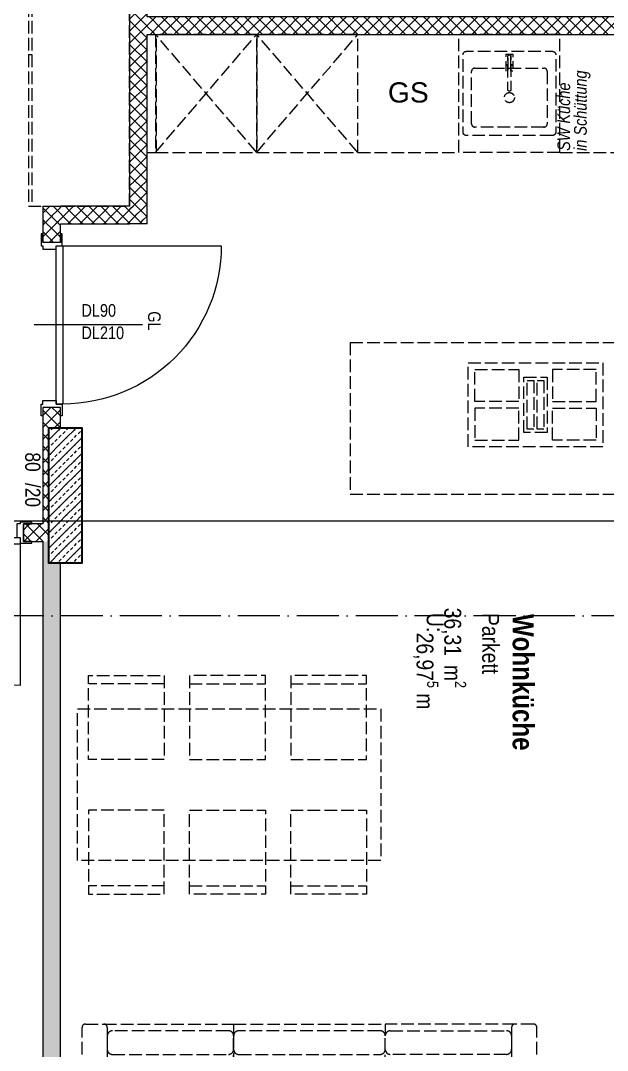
# Model space of a CAD drawing. Header units: metres. Extents: x -16782 to 57285, y -22997 to 18599.
# Drawn here: x 24707 to 28190, y -8489 to -2373 of the extents above; entities that cross this region are included whole.
import ezdxf
from ezdxf.enums import TextEntityAlignment as Align

# ---------------------------------------------------------------- set-up
doc = ezdxf.new("R2010")
doc.units = ezdxf.units.M
doc.header["$MEASUREMENT"] = 0
doc.linetypes.add('Schnittlinie', pattern=[0.35, 0.25, -0.05, 0, -0.05])
doc.linetypes.add('Strichlinie eng', pattern=[0.1, 0.075, -0.025])
for name, color, linetype in [('11__100 Achsraster', 7, 'Continuous'), ('130 Wand Innen', 7, 'Continuous'), ('150 Stuetze', 7, 'Continuous'), ('510 Moeblierung', 7, 'Continuous'), ('530 Küche', 7, 'Continuous'), ('810 Raumstempel', 7, 'Continuous'), ('851 Marker Schnitt PP', 7, 'Continuous'), ('936 Beschriftung PP', 7, 'Continuous'), ('938 Beschriftung Statik', 7, 'Continuous'), ('Neubau_130 Wand Innen', 7, 'Continuous')]:
    doc.layers.add(name, color=color, linetype=linetype)
doc.styles.add('ERSTELLTER_STIL_1', font='ARIALN.TTF')
doc.styles.add('ERSTELLTER_STIL_2', font='arial.ttf')
doc.styles.add('ERSTELLTER_STIL_3', font='ARIALNB.TTF')
doc.styles.add('ERSTELLTER_STIL_4', font='arialbd.ttf')
doc.styles.add('ERSTELLTER_STIL_6', font='ARIALNI.TTF')
doc.linetypes.add('Grenze Bezirk', pattern='A,0,[2,22HAUS116_408 STG1 _ 1.Stock_IndexB_2026-08-161.Shx,S=0.001587,R=0,X=0,Y=0],-0.25,0', length=0.25)
pattern_1 = [(45, (0, 0), (-0.03535534, 0.03535534), [0.05, 0]), (135, (0, 0), (0.03535534, 0.03535534), [0.05, 0])]
pattern_2 = [(134.99994, (0, 0), (0.03535538, 0.0353553), [0.05, 0]), (224.99994, (0, 0), (-0.0353553, 0.03535538), [0.05, 0])]
pattern_3 = [(135, (0, 0), (0.03535534, 0.03535534), [0.05, 0]), (225, (0, 0), (-0.03535534, 0.03535534), [0.05, 0])]
pattern_4 = [(315, (0, 0), (0.03535534, 0.03535534), [0.05, 0]), (45, (0, 0), (-0.03535534, 0.03535534), [0.05, 0])]

# ---------------------------------------------------------------- blocks, each defined once
blk = doc.blocks.new('Herdblock[4]_1', base_point=(22.67, 7.4883))
at = {"layer": '530 Küche', "color": 8, "linetype": 'Strichlinie eng', "lineweight": 5}
for p, q in [((22.67, 7.4883), (24.87, 7.4883)), ((22.67, 7.4883), (22.67, 6.5883)), ((24.87, 7.4883), (24.87, 6.5883)), ((23.41, 7.3283), (23.67, 7.3283)), ((23.41, 7.1383), (23.41, 7.3283)), ((23.67, 7.3283), (23.67, 7.1383)), ((23.7, 7.2833), (23.84, 7.2833)), ((23.7, 6.9533), (23.7, 7.2833)), ((23.84, 7.2833), (23.84, 6.9533)), ((24.13, 7.3283), (23.87, 7.3283)), ((23.87, 7.3283), (23.87, 7.1383)), ((24.13, 7.1383), (24.13, 7.3283)), ((23.72, 7.2633), (23.76, 7.2633)), ((23.72, 6.9733), (23.72, 7.2633)), ((23.76, 7.2633), (23.76, 6.9733)), ((23.78, 7.2633), (23.82, 7.2633)), ((23.78, 6.9733), (23.78, 7.2633)), ((23.82, 7.2633), (23.82, 6.9733)), ((23.67, 7.1383), (23.41, 7.1383)), ((23.67, 7.0983), (23.41, 7.0983)), ((23.41, 7.0983), (23.41, 6.9083)), ((23.67, 6.9083), (23.67, 7.0983)), ((23.87, 7.1383), (24.13, 7.1383)), ((23.87, 6.9083), (23.87, 7.0983)), ((23.87, 7.0983), (24.13, 7.0983)), ((24.13, 7.0983), (24.13, 6.9083)), ((23.76, 6.9733), (23.72, 6.9733)), ((23.82, 6.9733), (23.78, 6.9733)), ((23.84, 6.9533), (23.7, 6.9533)), ((23.41, 6.9083), (23.67, 6.9083)), ((24.13, 6.9083), (23.87, 6.9083)), ((22.67, 6.5883), (24.87, 6.5883))]:
    blk.add_line(p, q, dxfattribs=at)
at = {"layer": '530 Küche', "color": 8, "linetype": 'Strichlinie eng', "lineweight": 5, "flags": 128}
blk.add_lwpolyline([(23.37, 7.3683), (24.17, 7.3683), (24.17, 6.8683), (23.37, 6.8683)], close=True, dxfattribs=at)
blk = doc.blocks.new('Garderobe 01 27[26]_1', base_point=(20.76, 10.0982))
at = {"layer": '510 Moeblierung', "color": 253, "linetype": 'Strichlinie eng', "lineweight": 9, "true_color": 0x9f9f9f}
for p, q in [((20.76, 10.0982), (20.78, 10.0982)), ((20.78, 10.0982), (20.78, 8.2982)), ((20.76, 9.1982), (20.78, 9.1982))]:
    blk.add_line(p, q, dxfattribs=at)
at = {"layer": '510 Moeblierung', "color": 253, "linetype": 'Strichlinie eng', "lineweight": 9, "true_color": 0x9f9f9f, "flags": 128}
blk.add_lwpolyline([(20.76, 10.0982), (20.76, 8.2982), (21.36, 8.2982), (21.36, 10.0982)], close=True, dxfattribs=at)
blk = doc.blocks.new('Einbau Geschirrspüler 02 27[34]_1', base_point=(23.915, 8.6179))
at = {"layer": '530 Küche', "color": 8, "linetype": 'Strichlinie eng', "lineweight": 5}
for p, q in [((23.915, 9.3179), (24.815, 9.3179)), ((23.915, 8.6179), (23.915, 9.3179)), ((24.815, 8.6179), (24.815, 9.3179)), ((23.915, 8.6179), (24.815, 8.6179))]:
    blk.add_line(p, q, dxfattribs=at)
blk = doc.blocks.new('Stuhl 09 27[57]_1', base_point=(21.7168, 5.5116))
at = {"layer": '510 Moeblierung', "color": 253, "linetype": 'Strichlinie eng', "lineweight": 9, "true_color": 0x9f9f9f}
blk.add_line((21.7168, 5.4616), (22.1668, 5.4616), dxfattribs=at)
at = {"layer": '510 Moeblierung', "color": 253, "linetype": 'Strichlinie eng', "lineweight": 9, "true_color": 0x9f9f9f, "flags": 128}
blk.add_lwpolyline([(21.7168, 5.0116), (22.1668, 5.0116), (22.1668, 5.5116), (21.7168, 5.5116)], close=True, dxfattribs=at)
blk = doc.blocks.new('Stuhl 09 27[58]_1', base_point=(22.3168, 5.5116))
at = {"layer": '510 Moeblierung', "color": 253, "linetype": 'Strichlinie eng', "lineweight": 9, "true_color": 0x9f9f9f}
blk.add_line((22.3168, 5.4616), (22.7668, 5.4616), dxfattribs=at)
at = {"layer": '510 Moeblierung', "color": 253, "linetype": 'Strichlinie eng', "lineweight": 9, "true_color": 0x9f9f9f, "flags": 128}
blk.add_lwpolyline([(22.3168, 5.0116), (22.7668, 5.0116), (22.7668, 5.5116), (22.3168, 5.5116)], close=True, dxfattribs=at)
blk = doc.blocks.new('Stuhl 09 27[59]_1', base_point=(21.7168, 4.2116))
at = {"layer": '510 Moeblierung', "color": 253, "linetype": 'Strichlinie eng', "lineweight": 9, "true_color": 0x9f9f9f}
blk.add_line((21.7168, 4.2616), (22.1668, 4.2616), dxfattribs=at)
at = {"layer": '510 Moeblierung', "color": 253, "linetype": 'Strichlinie eng', "lineweight": 9, "true_color": 0x9f9f9f, "flags": 128}
blk.add_lwpolyline([(21.7168, 4.7116), (22.1668, 4.7116), (22.1668, 4.2116), (21.7168, 4.2116)], close=True, dxfattribs=at)
blk = doc.blocks.new('Stuhl 09 27[60]_1', base_point=(22.3168, 4.2116))
at = {"layer": '510 Moeblierung', "color": 253, "linetype": 'Strichlinie eng', "lineweight": 9, "true_color": 0x9f9f9f}
blk.add_line((22.3168, 4.2616), (22.7668, 4.2616), dxfattribs=at)
at = {"layer": '510 Moeblierung', "color": 253, "linetype": 'Strichlinie eng', "lineweight": 9, "true_color": 0x9f9f9f, "flags": 128}
blk.add_lwpolyline([(22.3168, 4.7116), (22.7668, 4.7116), (22.7668, 4.2116), (22.3168, 4.2116)], close=True, dxfattribs=at)
blk = doc.blocks.new('Stuhl 09 27[61]_1', base_point=(21.5668, 5.5116))
at = {"layer": '510 Moeblierung', "color": 253, "linetype": 'Strichlinie eng', "lineweight": 9, "true_color": 0x9f9f9f}
blk.add_line((21.5668, 5.4616), (21.1168, 5.4616), dxfattribs=at)
at = {"layer": '510 Moeblierung', "color": 253, "linetype": 'Strichlinie eng', "lineweight": 9, "true_color": 0x9f9f9f, "flags": 128}
blk.add_lwpolyline([(21.5668, 5.0116), (21.1168, 5.0116), (21.1168, 5.5116), (21.5668, 5.5116)], close=True, dxfattribs=at)
blk = doc.blocks.new('Stuhl 09 27[62]_1', base_point=(21.5668, 4.2116))
at = {"layer": '510 Moeblierung', "color": 253, "linetype": 'Strichlinie eng', "lineweight": 9, "true_color": 0x9f9f9f}
blk.add_line((21.5668, 4.2616), (21.1168, 4.2616), dxfattribs=at)
at = {"layer": '510 Moeblierung', "color": 253, "linetype": 'Strichlinie eng', "lineweight": 9, "true_color": 0x9f9f9f, "flags": 128}
blk.add_lwpolyline([(21.5668, 4.7116), (21.1168, 4.7116), (21.1168, 4.2116), (21.5668, 4.2116)], close=True, dxfattribs=at)
blk = doc.blocks.new('Küche-Hochschrank[113]_1', base_point=(21.515, 8.6179))
at = {"layer": '530 Küche', "color": 8, "linetype": 'Strichlinie eng', "lineweight": 5}
for p, q in [((21.515, 8.6179), (22.115, 9.3179)), ((22.115, 8.6179), (21.515, 9.3179))]:
    blk.add_line(p, q, dxfattribs=at)
at = {"layer": '530 Küche', "color": 8, "linetype": 'Strichlinie eng', "lineweight": 5, "flags": 128}
blk.add_lwpolyline([(21.515, 8.6179), (22.115, 8.6179), (22.115, 9.3179), (21.515, 9.3179)], close=True, dxfattribs=at)
blk = doc.blocks.new('Einbau Geschirrspüler 02 27[142]_1', base_point=(22.715, 8.6179))
at = {"layer": '530 Küche', "color": 8, "linetype": 'Strichlinie eng', "lineweight": 5}
for p, q in [((22.715, 9.3179), (23.315, 9.3179)), ((22.715, 8.6179), (22.715, 9.3179)), ((23.315, 8.6179), (23.315, 9.3179)), ((22.715, 8.6179), (23.315, 8.6179))]:
    blk.add_line(p, q, dxfattribs=at)
at = {"layer": '530 Küche', "color": 7, "lineweight": 13, "style": 'ERSTELLTER_STIL_2'}
blk.add_attdef('txt', text='', height=0.12, dxfattribs=at).set_placement((23.015, 8.9738), align=Align.MIDDLE_CENTER)
blk = doc.blocks.new('Wohnlandschaft 01 27[152]_1', base_point=(21.0782, 2.5407))
at = {"layer": '510 Moeblierung', "color": 253, "linetype": 'Strichlinie eng', "lineweight": 9, "true_color": 0x9f9f9f}
for p, q in [((21.0982, 3.4407), (21.2082, 3.4407)), ((21.2082, 3.4407), (21.9782, 3.4408)), ((21.9782, 3.4408), (21.9782, 3.3708)), ((21.0782, 2.5607), (21.0782, 3.4207)), ((21.2282, 3.4207), (21.2282, 2.5607)), ((21.2282, 3.3707), (21.2282, 3.1821)), ((21.9482, 3.4008), (21.2582, 3.4007)), ((21.9782, 3.1821), (21.9782, 3.3708)), ((21.2582, 3.2607), (21.9482, 3.2608)), ((21.9782, 3.1821), (21.9782, 3.1221)), ((21.2282, 2.5707), (21.2282, 3.1221)), ((21.2582, 3.1521), (21.9482, 3.1521)), ((21.2582, 3.1521), (21.9482, 3.1521)), ((21.9782, 3.1221), (21.9782, 2.5708)), ((21.2082, 2.5407), (21.0982, 2.5407)), ((21.9482, 2.5408), (21.2582, 2.5407))]:
    blk.add_line(p, q, dxfattribs=at)
for centre, radius, start, end in [((21.0982, 3.4207), 0.02, 90.0036, 180.0036), ((21.2082, 3.4207), 0.02, 0.0036, 90.0036), ((21.2582, 3.3707), 0.03, 90.0036, 180.0036), ((21.9482, 3.3708), 0.03, 0.0036, 90.0036), ((21.2582, 3.2907), 0.03, 180.0036, 270.0036), ((21.9482, 3.2908), 0.03, 270.0036, 0.0036), ((21.2582, 3.1821), 0.03, 180.0036, 270.0036), ((21.9482, 3.1821), 0.03, 270.0036, 0.0036), ((21.2582, 3.1221), 0.03, 90.0036, 180.0036), ((21.9482, 3.1221), 0.03, 0.0036, 90.0036), ((21.2582, 2.5707), 0.03, 180.0036, 270.0036), ((21.9482, 2.5708), 0.03, 270.0036, 0.0036), ((21.0982, 2.5607), 0.02, 180.0036, 270.0036), ((21.2082, 2.5607), 0.02, 270.0036, 0.0036)]:
    blk.add_arc(centre, radius, start, end, dxfattribs=at)
blk = doc.blocks.new('Wohnlandschaft 01 27[153]_1', base_point=(21.9782, 2.5408))
at = {"layer": '510 Moeblierung', "color": 253, "linetype": 'Strichlinie eng', "lineweight": 9, "true_color": 0x9f9f9f}
for p, q in [((21.9782, 3.4408), (22.8782, 3.4408)), ((21.9782, 3.4408), (21.9782, 3.3708)), ((22.8782, 3.4408), (22.8782, 3.3708)), ((21.9782, 3.3708), (21.9782, 3.1821)), ((22.8482, 3.4008), (22.0082, 3.4008)), ((22.8782, 3.1822), (22.8782, 3.3708)), ((22.0082, 3.2608), (22.8482, 3.2608)), ((21.9782, 3.1821), (21.9782, 3.1221)), ((22.8782, 3.1822), (22.8782, 3.1222)), ((21.9782, 2.5708), (21.9782, 3.1221)), ((22.0082, 3.1521), (22.8482, 3.1522)), ((22.0082, 3.1521), (22.8482, 3.1522)), ((22.8782, 3.1222), (22.8782, 2.5708)), ((22.8482, 2.5408), (22.0082, 2.5408))]:
    blk.add_line(p, q, dxfattribs=at)
for centre, start, end in [((22.0082, 3.3708), 90.0036, 180.0036), ((22.8482, 3.3708), 0.0036, 90.0036), ((22.0082, 3.2908), 180.0036, 270.0036), ((22.8482, 3.2908), 270.0036, 0.0036), ((22.0082, 3.1821), 180.0036, 270.0036), ((22.8482, 3.1822), 270.0036, 0.0036), ((22.0082, 3.1221), 90.0036, 180.0036), ((22.8482, 3.1222), 0.0036, 90.0036), ((22.0082, 2.5708), 180.0036, 270.0036), ((22.8482, 2.5708), 270.0036, 0.0036)]:
    blk.add_arc(centre, 0.03, start, end, dxfattribs=at)
blk = doc.blocks.new('Wohnlandschaft 01 27[154]_1', base_point=(23.7783, 2.5409))
at = {"layer": '510 Moeblierung', "color": 253, "linetype": 'Strichlinie eng', "lineweight": 9, "true_color": 0x9f9f9f}
for p, q in [((23.6482, 3.4409), (22.8782, 3.4408)), ((22.8782, 3.4408), (22.8782, 3.3708)), ((23.7582, 3.4409), (23.6482, 3.4409)), ((22.8782, 3.1822), (22.8782, 3.3708)), ((22.9082, 3.4008), (23.5982, 3.4009)), ((23.6282, 3.4209), (23.6283, 2.5609)), ((23.6282, 3.3709), (23.6282, 3.1822)), ((23.7783, 2.5609), (23.7782, 3.4209)), ((23.5982, 3.2609), (22.9082, 3.2608)), ((22.8782, 3.1822), (22.8782, 3.1222)), ((22.8782, 3.1222), (22.8783, 2.5708)), ((23.5982, 3.1522), (22.9082, 3.1522)), ((23.5982, 3.1522), (22.9082, 3.1522)), ((23.6283, 2.5709), (23.6282, 3.1222)), ((22.9083, 2.5408), (23.5983, 2.5409)), ((23.6483, 2.5409), (23.7583, 2.5409))]:
    blk.add_line(p, q, dxfattribs=at)
for centre, radius, start, end in [((23.6482, 3.4209), 0.02, 90.00514, 180.00514), ((23.7582, 3.4209), 0.02, 0.00514, 90.00514), ((22.9082, 3.3708), 0.03, 90.00514, 180.00514), ((23.5982, 3.3709), 0.03, 0.00514, 90.00514), ((22.9082, 3.2908), 0.03, 180.00514, 270.00514), ((23.5982, 3.2909), 0.03, 270.00514, 0.00514), ((22.9082, 3.1822), 0.03, 180.00514, 270.00514), ((23.5982, 3.1822), 0.03, 270.00514, 0.00514), ((22.9082, 3.1222), 0.03, 90.00514, 180.00514), ((23.5982, 3.1222), 0.03, 0.00514, 90.00514), ((22.9083, 2.5708), 0.03, 180.00514, 270.00514), ((23.5983, 2.5709), 0.03, 270.00514, 0.00514), ((23.6483, 2.5609), 0.02, 180.00514, 270.00514), ((23.7583, 2.5609), 0.02, 270.00514, 0.00514)]:
    blk.add_arc(centre, radius, start, end, dxfattribs=at)
blk = doc.blocks.new('Einbau Geschirrspüler 02 27[186]_1', base_point=(21.465, 8.6179))
at = {"layer": '530 Küche', "color": 8, "linetype": 'Strichlinie eng', "lineweight": 5}
for p, q in [((21.465, 9.3179), (21.52, 9.3179)), ((21.465, 8.6179), (21.465, 9.3179)), ((21.52, 8.6179), (21.52, 9.3179)), ((21.465, 8.6179), (21.52, 8.6179))]:
    blk.add_line(p, q, dxfattribs=at)
blk = doc.blocks.new('Küche-Hochschrank[208]_1', base_point=(22.115, 8.6179))
at = {"layer": '530 Küche', "color": 8, "linetype": 'Strichlinie eng', "lineweight": 5}
for p, q in [((22.115, 8.6179), (22.715, 9.3179)), ((22.715, 8.6179), (22.115, 9.3179))]:
    blk.add_line(p, q, dxfattribs=at)
at = {"layer": '530 Küche', "color": 8, "linetype": 'Strichlinie eng', "lineweight": 5, "flags": 128}
blk.add_lwpolyline([(22.115, 8.6179), (22.715, 8.6179), (22.715, 9.3179), (22.115, 9.3179)], close=True, dxfattribs=at)
blk = doc.blocks.new('Etikett_3_1', base_point=(20.7105, 6.6909))
at = {"layer": '938 Beschriftung Statik', "color": 7, "lineweight": 13, "insert": (20.831, 6.8358), "char_height": 0.09, "attachment_point": 1, "rotation": 270, "style": 'ERSTELLTER_STIL_1'}
blk.add_mtext('\\A1;{\\pql;\\pt0,1;\\fArial Narrow|b0|i0|c0|p0;\\W1.000000;80\\fArial Narrow|b0|i0|c0|p0;\\W1.000000;\\A1{\\H.66x;\\S^  ;}\\fArial Narrow|b0|i0|c0|p0;\\W1.000000;\\fArial Narrow|b0|i0|c0|p0;\\W1.000000;\\A1{\\H.66x;\\S^  ;}\\fArial Narrow|b0|i0|c0|p0;\\W1.000000; /\\fArial Narrow|b0|i0|c0|p0;\\W1.000000;\\fArial Narrow|b0|i0|c0|p0;\\W1.000000;\\fArial Narrow|b0|i0|c0|p0;\\W1.000000;\\fArial Narrow|b0|i0|c0|p0;\\W1.000000;\\fArial Narrow|b0|i0|c0|p0;\\W1.000000;20\\fArial Narrow|b0|i0|c0|p0;\\W1.000000;\\A1{\\H.66x;\\S^  ;}\\fArial Narrow|b0|i0|c0|p0;\\W1.000000;\\fArial Narrow|b0|i0|c0|p0;\\W1.000000;\\A1{\\H.66x;\\S^  ;}\\fArial Narrow|b0|i0|c0|p0;\\W1.000000;\\fArial Narrow|b0|i0|c0|p0;\\W1.000000;\\fArial Narrow|b0|i0|c0|p0;\\W1.000000;\\fArial Narrow|b0|i0|c0|p0;\\W1.000000;\\fArial Narrow|b0|i0|c0|p0;\\W1.000000;\\fArial Narrow|b0|i0|c0|p0;\\W1.000000;\\fArial Narrow|b0|i0|c0|p0;\\W1.000000;\\A1{\\H.66x;\\S^  ;}\\fArial Narrow|b0|i0|c0|p0;\\W1.000000;\\fArial Narrow|b0|i0|c0|p0;\\W1.000000;\\A1{\\H.66x;\\S^  ;}\\fArial Narrow|b0|i0|c0|p0;\\W1.000000;\\fArial Narrow|b0|i0|c0|p0;\\W1.000000;\\fArial Narrow|b0|i0|c0|p0;\\W1.000000;\\fArial Narrow|b0|i0|c0|p0;\\W1.000000;\\fArial Narrow|b0|i0|c0|p0;\\W1.000000;\\fArial Narrow|b0|i0|c0|p0;\\W1.000000;\\fArial Narrow|b0|i0|c0|p0;\\W1.000000;\\A1{\\H.66x;\\S^  ;}\\fArial Narrow|b0|i0|c0|p0;\\W1.000000;\\fArial Narrow|b0|i0|c0|p0;\\W1.000000;\\A1{\\H.66x;\\S^  ;}\\fArial Narrow|b0|i0|c0|p0;\\W1.000000;\\fArial Narrow|b0|i0|c0|p0;\\W1.000000;\\fArial Narrow|b0|i0|c0|p0;\\W1.000000;\\fArial Narrow|b0|i0|c0|p0;\\W1.000000;\\fArial Narrow|b0|i0|c0|p0;\\W1.000000;\\fArial Narrow|b0|i0|c0|p0;\\W1.000000;\\fArial Narrow|b0|i0|c0|p0;\\W1.000000;\\A1{\\H.66x;\\S^  ;}\\fArial Narrow|b0|i0|c0|p0;\\W1.000000;\\fArial Narrow|b0|i0|c0|p0;\\W1.000000;\\A1{\\H.66x;\\S^  ;}\\fArial Narrow|b0|i0|c0|p0;\\W1.000000;\\fArial Narrow|b0|i0|c0|p0;\\W1.000000;\\fArial Narrow|b0|i0|c0|p0;\\W1.000000;\\fArial Narrow|b0|i0|c0|p0;\\W1.000000;\\fArial Narrow|b0|i0|c0|p0;\\W1.000000;\\fArial Narrow|b0|i0|c0|p0;\\W1.000000;\\fArial Narrow|b0|i0|c0|p0;\\W1.000000;\\A1{\\H.66x;\\S^  ;}\\fArial Narrow|b0|i0|c0|p0;\\W1.000000;}', dxfattribs=at)
at = {"layer": '938 Beschriftung Statik', "color": 7, "lineweight": 13, "style": 'ERSTELLTER_STIL_1'}
blk.add_attdef('DUMMY_124', text='', height=0.09, rotation=270, dxfattribs=at).set_placement((20.8588, 6.8358), align=Align.TOP_LEFT)
blk = doc.blocks.new('Wohnküche_021_59_1', base_point=(23.9201, 4.8009))
at = {"layer": '810 Raumstempel', "color": 7, "lineweight": 13, "char_height": 0.1, "attachment_point": 1, "rotation": 270, "style": 'ERSTELLTER_STIL_1'}
for s, insert in [('\\A1;{\\pql;\\pt0,0.05;\\fArial Narrow|b0|i0|c0|p0;\\W1.000000;36,31\\fArial Narrow|b0|i0|c0|p0;\\W1.000000;\\A1{\\H.66x;\\S^  ;}\\fArial Narrow|b0|i0|c0|p0;\\W1.000000; m\\fArial Narrow|b0|i0|c0|p0;\\W1.000000;\\A1{\\H.66x;\\S2^  ;}}', (23.3579, 5.9135)), ('\\A1;{\\pql;\\pt0,0.05;\\fArial Narrow|b0|i0|c0|p0;\\W1.000000;26,97\\fArial Narrow|b0|i0|c0|p0;\\W1.000000;\\A1{\\H.66x;\\S5^  ;}\\fArial Narrow|b0|i0|c0|p0;\\W1.000000; m\\fArial Narrow|b0|i0|c0|p0;\\W1.000000;\\A1{\\H.66x;\\S^  ;}}', (23.1931, 5.7655))]:
    blk.add_mtext(s, dxfattribs=dict(at, insert=insert))
at = {"layer": '810 Raumstempel', "color": 7, "lineweight": 13}
for tag, height, style, p in [('perimeterCode', 0.1, 'ERSTELLTER_STIL_1', (23.224, 5.8822)), ('DUMMY_892', 0.1, 'ERSTELLTER_STIL_1', (23.3887, 5.9135)), ('stFloorCovering', 0.1, 'ERSTELLTER_STIL_1', (23.5534, 5.8822)), ('DUMMY_891', 0.1, 'ERSTELLTER_STIL_1', (23.5534, 5.9135)), ('ROOM_NAME', 0.125, 'ERSTELLTER_STIL_3', (23.7593, 5.8765)), ('DUMMY_890', 0.125, 'ERSTELLTER_STIL_3', (23.7593, 5.0934))]:
    blk.add_attdef(tag, text='', height=height, rotation=270, dxfattribs=dict(at, style=style)).set_placement(p, align=Align.TOP_LEFT)
blk = doc.blocks.new('Zargentür 1-Fl 27_34')
at = {"layer": 'Neubau_130 Wand Innen', "color": 7, "linetype": 'Continuous', "lineweight": 13}
for p, q in [((0.42, 0.015), (0.42, 0.855)), ((-0.42, 0.01), (-0.49, 0.01)), ((-0.49, 0.01), (-0.49, 0)), ((-0.49, 0), (-0.44, 0)), ((-0.44, 0), (-0.44, -0.105)), ((-0.44, -0.105), (-0.44, 0)), ((-0.44, -0.105), (-0.44, 0)), ((-0.42, 0.015), (-0.42, -0.025)), ((0.42, 0.015), (-0.42, 0.015)), ((-0.42, -0.025), (-0.42, 0.01)), ((0.42, -0.025), (0.42, 0.015)), ((0.42, -0.025), (0.42, 0.01)), ((0.42, 0.01), (0.49, 0.01)), ((0.49, 0), (0.44, 0)), ((0.44, 0), (0.44, -0.105)), ((0.44, -0.105), (0.44, 0)), ((0.44, -0.105), (0.44, 0)), ((0.49, 0.01), (0.49, 0)), ((-0.4, -0.025), (-0.42, -0.025)), ((-0.42, -0.025), (0.42, -0.025)), ((-0.4, -0.105), (-0.4, -0.025)), ((0.4, -0.105), (0.4, -0.025)), ((0.4, -0.025), (0.42, -0.025)), ((-0.44, -0.105), (-0.49, -0.105)), ((-0.49, -0.105), (-0.49, -0.115)), ((-0.49, -0.115), (-0.42, -0.115)), ((-0.42, -0.115), (-0.42, -0.105)), ((-0.42, -0.105), (-0.4, -0.105)), ((0.42, -0.105), (0.4, -0.105)), ((0.42, -0.115), (0.42, -0.105)), ((0.49, -0.115), (0.42, -0.115)), ((0.44, -0.105), (0.49, -0.105)), ((0.49, -0.105), (0.49, -0.115))]:
    blk.add_line(p, q, dxfattribs=at)
blk.add_arc((0.42, 0.015), 0.84, 90, 180, dxfattribs=at)
blk = doc.blocks.new('T Marker 21_38')
at = {"layer": 'Neubau_130 Wand Innen', "color": 7, "linetype": 'Continuous', "lineweight": 13}
blk.add_line((0, -0.455), (0, 0.15), dxfattribs=at)
at = {"layer": 'Neubau_130 Wand Innen', "color": 7, "lineweight": 13, "style": 'ERSTELLTER_STIL_1'}
for tag, p in [('gs_width_select_pref_50_1', (-0.13, -0.082)), ('gs_width_select_pref_50_0', (0.0029, -0.082))]:
    blk.add_attdef(tag, text='', height=0.075, rotation=270, dxfattribs=at).set_placement(p, align=Align.BOTTOM_LEFT)
blk = doc.blocks.new('Wand_210_1', base_point=(17.64, 6.3066))
at = {"layer": 'Neubau_130 Wand Innen', "linetype": 'Continuous', "lineweight": 13, "true_color": 0xa7a7a7}
h = blk.add_hatch(dxfattribs=at)
h.set_pattern_fill('GIPSKARTONWAND_0001', color=253, style=0, pattern_type=2)
h.set_pattern_definition(pattern_1)
h.paths.add_polyline_path([(19.565, 6.4116), (17.745, 6.4116), (17.705, 6.3716), (17.705, 6.3066), (19.565, 6.3066)])
h = blk.add_hatch(dxfattribs=at)
h.set_pattern_fill('GIPSKARTONWAND_0001', color=253, style=0, pattern_type=2)
h.set_pattern_definition(pattern_1)
h.paths.add_polyline_path([(19.695, 6.4116), (19.695, 6.3066), (19.8511, 6.3066), (19.8511, 6.4116)])
h = blk.add_hatch(dxfattribs=at)
h.set_pattern_fill('GIPSKARTONWAND_0001', color=253, style=0, pattern_type=2)
h.set_pattern_definition(pattern_1)
h.paths.add_polyline_path([(20.845, 6.4116), (20.7311, 6.4116), (20.7311, 6.3066), (20.845, 6.3066)])
at = {"layer": 'Neubau_130 Wand Innen', "color": 7, "linetype": 'Continuous', "lineweight": 13}
for p, q in [((19.8511, 6.4116), (19.8511, 6.3066)), ((20.7311, 6.4116), (20.7311, 6.3066))]:
    blk.add_line(p, q, dxfattribs=at)
at = {"layer": 'Neubau_130 Wand Innen', "color": 7, "linetype": 'Continuous', "lineweight": 13, "flags": 128}
for points in [[(19.565, 6.4116), (17.745, 6.4116)], [(19.8511, 6.4116), (19.695, 6.4116)], [(20.845, 6.4116), (20.7311, 6.4116)], [(17.745, 6.3066), (19.8511, 6.3066)], [(20.7311, 6.3066), (20.845, 6.3066)]]:
    blk.add_lwpolyline(points, dxfattribs=at)
at = {"layer": 'Neubau_130 Wand Innen', "color": 7, "lineweight": 13}
ref = blk.add_blockref('T Marker 21_38', (20.2911, 6.4116), dxfattribs=at)
ref.add_attrib('gs_width_select_pref_50', 'DL80', dxfattribs={"color": 7, "lineweight": 13, "height": 0.075, "rotation": 270, "style": 'ERSTELLTER_STIL_1'}).set_placement((20.294, 6.3295), align=Align.BOTTOM_LEFT)
ref.add_attrib('gs_width_select_pref_50_1', 'DL210', dxfattribs={"color": 7, "lineweight": 13, "height": 0.075, "rotation": 270, "style": 'ERSTELLTER_STIL_1'}).set_placement((20.1611, 6.3295), align=Align.BOTTOM_LEFT)
at = {"layer": 'Neubau_130 Wand Innen', "color": 7, "linetype": 'Continuous', "lineweight": 13, "xscale": -1, "rotation": 180}
blk.add_blockref('Zargentür 1-Fl 27_34', (20.2911, 6.3066), dxfattribs=at)
blk = doc.blocks.new('Wand_211_1', base_point=(21.36, 9.3179))
at = {"layer": '130 Wand Innen', "linetype": 'Continuous', "lineweight": 13, "true_color": 0xa7a7a7}
h = blk.add_hatch(dxfattribs=at)
h.set_pattern_fill('GIPSKARTONWAND_0001', color=253, style=0, pattern_type=2)
h.set_pattern_definition(pattern_1)
h.paths.add_polyline_path([(21.465, 9.3179), (24.87, 9.3179), (24.87, 9.4229), (21.465, 9.4229)])
at = {"layer": '130 Wand Innen', "color": 7, "linetype": 'Continuous', "lineweight": 13, "flags": 128}
for points in [[(24.87, 9.4229), (21.465, 9.4229)], [(24.87, 9.3179), (24.87, 9.4229)], [(21.465, 9.3179), (24.87, 9.3179)]]:
    blk.add_lwpolyline(points, dxfattribs=at)
blk = doc.blocks.new('Zargentür 1-Fl 27_35')
at = {"layer": 'Neubau_130 Wand Innen', "color": 7, "linetype": 'Continuous', "lineweight": 13}
for p, q in [((0.47, 0.015), (0.47, 0.955)), ((-0.47, 0.01), (-0.54, 0.01)), ((-0.54, 0.01), (-0.54, 0)), ((-0.54, 0), (-0.49, 0)), ((-0.49, 0), (-0.49, -0.105)), ((-0.49, 0), (-0.49, -0.105)), ((-0.49, 0), (-0.49, -0.105)), ((-0.47, 0.015), (-0.47, -0.025)), ((0.47, 0.015), (-0.47, 0.015)), ((-0.47, -0.025), (-0.47, 0.01)), ((0.47, -0.025), (0.47, 0.015)), ((0.47, -0.025), (0.47, 0.01)), ((0.47, 0.01), (0.54, 0.01)), ((0.54, 0), (0.49, 0)), ((0.49, 0), (0.49, -0.105)), ((0.49, 0), (0.49, -0.105)), ((0.49, 0), (0.49, -0.105)), ((0.54, 0.01), (0.54, 0)), ((-0.45, -0.025), (-0.47, -0.025)), ((-0.47, -0.025), (0.47, -0.025)), ((-0.45, -0.105), (-0.45, -0.025)), ((0.45, -0.105), (0.45, -0.025)), ((0.45, -0.025), (0.47, -0.025)), ((-0.49, -0.105), (-0.54, -0.105)), ((-0.54, -0.105), (-0.54, -0.115)), ((-0.54, -0.115), (-0.47, -0.115)), ((-0.47, -0.115), (-0.47, -0.105)), ((-0.47, -0.105), (-0.45, -0.105)), ((0.47, -0.105), (0.45, -0.105)), ((0.47, -0.115), (0.47, -0.105)), ((0.54, -0.115), (0.47, -0.115)), ((0.49, -0.105), (0.54, -0.105)), ((0.54, -0.105), (0.54, -0.115))]:
    blk.add_line(p, q, dxfattribs=at)
blk.add_arc((0.47, 0.015), 0.94, 90, 180, dxfattribs=at)
blk = doc.blocks.new('T Marker AUT 27_15')
at = {"layer": 'Neubau_130 Wand Innen', "color": 7, "linetype": 'Continuous', "lineweight": 13}
blk.add_line((0, 0.4882), (0, -0.155), dxfattribs=at)
at = {"layer": 'Neubau_130 Wand Innen', "color": 7, "lineweight": 13, "style": 'ERSTELLTER_STIL_1'}
for tag, height, rotation, p in [('widthPrefix1st20_0', 0.075, 90, (-0.0029, 0.148)), ('widthPrefix1st20_1', 0.075, 90, (0.13, 0.148)), ('DUMMY_268', 0.05, 90, (-0.0529, 0.3325)), ('DUMMY_269', 0.05, 90, (0.08, 0.3808)), ('AC_WIDO_ID', 0.075, 0.00006, (-0.0579, 0.5205))]:
    blk.add_attdef(tag, text='', height=height, rotation=rotation, dxfattribs=at).set_placement(p, align=Align.BOTTOM_LEFT)
blk = doc.blocks.new('Wand_213_1', base_point=(20.845, 8.1932))
at = {"layer": 'Neubau_130 Wand Innen', "linetype": 'Continuous', "lineweight": 13, "true_color": 0xa7a7a7}
h = blk.add_hatch(dxfattribs=at)
h.set_pattern_fill('GIPSKARTONWAND_0001', color=253, style=0, pattern_type=2)
h.set_pattern_definition(pattern_2)
h.paths.add_polyline_path([(20.845, 8.2982), (20.95, 8.1932), (20.95, 8.2982)])
h = blk.add_hatch(dxfattribs=at)
h.set_pattern_fill('GIPSKARTONWAND_0001', color=253, style=0, pattern_type=2)
h.set_pattern_definition(pattern_2)
h.paths.add_polyline_path([(20.845, 8.1932), (20.95, 8.1932), (20.845, 8.2982)])
h = blk.add_hatch(dxfattribs=at)
h.set_pattern_fill('GIPSKARTONWAND_0001', color=253, style=0, pattern_type=2)
h.set_pattern_definition(pattern_2)
h.paths.add_polyline_path([(20.845, 8.1932), (20.845, 8.0832), (20.95, 8.0832), (20.95, 8.1932)])
h = blk.add_hatch(dxfattribs=at)
h.set_pattern_fill('GIPSKARTONWAND_0001', color=253, style=0, pattern_type=2)
h.set_pattern_definition(pattern_2)
h.paths.add_polyline_path([(20.845, 7.1032), (20.845, 6.4116), (20.88, 6.4116), (20.88, 6.9799), (20.95, 6.9799), (20.95, 7.1032)])
at = {"layer": 'Neubau_130 Wand Innen', "color": 7, "linetype": 'Continuous', "lineweight": 13}
for p, q in [((20.95, 8.0832), (20.845, 8.0832)), ((20.95, 7.1032), (20.845, 7.1032))]:
    blk.add_line(p, q, dxfattribs=at)
at = {"layer": 'Neubau_130 Wand Innen', "color": 7, "linetype": 'Continuous', "lineweight": 13, "flags": 128}
for points in [[(20.845, 8.2982), (20.95, 8.2982)], [(20.845, 8.2982), (20.845, 8.0832)], [(20.95, 8.0832), (20.95, 8.1932)], [(20.845, 7.1032), (20.845, 6.4116)], [(20.95, 6.9799), (20.95, 7.1032)]]:
    blk.add_lwpolyline(points, dxfattribs=at)
at = {"layer": 'Neubau_130 Wand Innen', "color": 7, "linetype": 'Continuous', "lineweight": 13, "xscale": -1, "rotation": 269.9999405835841}
blk.add_blockref('Zargentür 1-Fl 27_35', (20.95, 7.5932), dxfattribs=at)
at = {"layer": 'Neubau_130 Wand Innen', "color": 7, "lineweight": 13}
ref = blk.add_blockref('T Marker AUT 27_15', (20.95, 7.5932), dxfattribs=dict(at, rotation=269.9999405835841))
ref.add_attrib('widthPrefix1st20', 'DL90', dxfattribs={"color": 7, "lineweight": 13, "height": 0.075, "rotation": 359.99994, "style": 'ERSTELLTER_STIL_1'}).set_placement((21.075, 7.6192), align=Align.BOTTOM_LEFT)
ref.add_attrib('widthPrefix1st20_1', 'DL210', dxfattribs={"color": 7, "lineweight": 13, "height": 0.075, "rotation": 359.99994, "style": 'ERSTELLTER_STIL_1'}).set_placement((21.075, 7.4862), align=Align.BOTTOM_LEFT)
ref.add_attrib('AC_WIDO_ID', 'GL', dxfattribs={"color": 7, "lineweight": 13, "height": 0.075, "rotation": 270, "style": 'ERSTELLTER_STIL_1'}).set_placement((21.4475, 7.6741), align=Align.BOTTOM_LEFT)
blk = doc.blocks.new('Wand_214_1', base_point=(20.845, 8.1932))
at = {"layer": 'Neubau_130 Wand Innen', "linetype": 'Continuous', "lineweight": 13, "true_color": 0xa7a7a7}
h = blk.add_hatch(dxfattribs=at)
h.set_pattern_fill('GIPSKARTONWAND_0001', color=253, style=0, pattern_type=2)
h.set_pattern_definition(pattern_1)
h.paths.add_polyline_path([(21.36, 8.2982), (20.95, 8.2982), (20.95, 8.1932), (21.36, 8.1932)])
at = {"layer": 'Neubau_130 Wand Innen', "color": 7, "linetype": 'Continuous', "lineweight": 13, "flags": 128}
for points in [[(21.36, 8.2982), (20.95, 8.2982)], [(20.95, 8.1932), (21.36, 8.1932)]]:
    blk.add_lwpolyline(points, dxfattribs=at)
blk = doc.blocks.new('Wand_245_1', base_point=(20.95, 6.3066))
at = {"layer": '130 Wand Innen', "linetype": 'Continuous', "lineweight": 13, "true_color": 0xa7a7a7}
h = blk.add_hatch(dxfattribs=at)
h.set_pattern_fill('GIPSKARTONWAND_0001', color=253, style=0, pattern_type=2)
h.set_pattern_definition(pattern_3)
h.paths.add_polyline_path([(20.845, 6.4116), (20.845, 6.3066), (20.88, 6.3066), (20.88, 6.4116)])
h = blk.add_hatch(dxfattribs=at)
h.set_pattern_fill('GIPSKARTONWAND_0001', color=253, style=0, pattern_type=2)
h.set_pattern_definition(pattern_3)
h.paths.add_polyline_path([(20.845, 6.3066), (20.845, -0.12), (20.95, -0.12), (20.95, 6.1799), (20.88, 6.1799), (20.88, 6.3066)])
at = {"layer": '130 Wand Innen', "color": 7, "linetype": 'Continuous', "lineweight": 13, "flags": 128}
for points in [[(20.845, 6.3066), (20.845, -0.12)], [(20.95, -0.12), (20.95, 6.1799)]]:
    blk.add_lwpolyline(points, dxfattribs=at)
blk = doc.blocks.new('Wand_267_1', base_point=(21.36, 10.2932))
at = {"layer": '130 Wand Innen', "linetype": 'Continuous', "lineweight": 13, "true_color": 0xa7a7a7}
h = blk.add_hatch(dxfattribs=at)
h.set_pattern_fill('GIPSKARTONWAND_0001', color=253, style=0, pattern_type=2)
h.set_pattern_definition(pattern_4)
h.paths.add_polyline_path([(21.465, 8.2982), (21.465, 10.2932), (21.36, 10.2932), (21.36, 8.2982)])
h = blk.add_hatch(dxfattribs=at)
h.set_pattern_fill('GIPSKARTONWAND_0001', color=253, style=0, pattern_type=2)
h.set_pattern_definition(pattern_4)
h.paths.add_polyline_path([(21.36, 8.1932), (21.465, 8.1932), (21.36, 8.2982)])
h = blk.add_hatch(dxfattribs=at)
h.set_pattern_fill('GIPSKARTONWAND_0001', color=253, style=0, pattern_type=2)
h.set_pattern_definition(pattern_4)
h.paths.add_polyline_path([(21.465, 8.2982), (21.36, 8.2982), (21.465, 8.1932)])
at = {"layer": '130 Wand Innen', "color": 7, "linetype": 'Continuous', "lineweight": 13, "flags": 128}
for points in [[(21.36, 10.2932), (21.36, 8.2982)], [(21.465, 9.4229), (21.465, 10.2932)], [(21.465, 8.1932), (21.465, 9.3179)], [(21.465, 8.1932), (21.36, 8.1932)]]:
    blk.add_lwpolyline(points, dxfattribs=at)
blk = doc.blocks.new('Stütze_4_1', base_point=(20.98, 6.5799))
at = {"layer": '150 Stuetze', "linetype": 'Continuous', "lineweight": 0, "true_color": 0x000000}
h = blk.add_hatch(dxfattribs=at)
h.set_pattern_fill('BETON__BEWEHRT_SN46_0001', color=18, style=0, pattern_type=2)
h.set_pattern_definition([(45, (0, 0), (-0.04596194, 0.04596194), [0.0195, -0.013]), (45, (-0.02298, 0.02298), (-0.04596194, 0.04596194), [0.065, 0])])
h.paths.add_polyline_path([(20.88, 6.9799), (20.88, 6.1799), (21.08, 6.1799), (21.08, 6.9799)])
at = {"layer": '150 Stuetze', "color": 7, "linetype": 'Continuous', "lineweight": 35, "flags": 128}
blk.add_lwpolyline([(20.88, 6.9799), (20.88, 6.1799), (21.08, 6.1799), (21.08, 6.9799)], close=True, dxfattribs=at)
blk = doc.blocks.new('Unterschrank Einzeltür 24[248]_1', base_point=(23.915, 8.6179))
at = {"layer": '530 Küche', "color": 8, "linetype": 'Strichlinie eng', "lineweight": 5}
for p, q in [((23.915, 9.3179), (23.315, 9.3179)), ((23.315, 8.6179), (23.315, 9.3179)), ((23.915, 8.6179), (23.915, 9.3179)), ((23.41, 9.1179), (23.82, 9.1179)), ((23.39, 8.7879), (23.39, 9.0979)), ((23.84, 9.0979), (23.84, 8.7879)), ((23.82, 8.7679), (23.41, 8.7679)), ((23.915, 8.6179), (23.315, 8.6179))]:
    blk.add_line(p, q, dxfattribs=at)
at = {"layer": '530 Küche', "color": 8, "linetype": 'Strichlinie eng', "lineweight": 5, "flags": 128}
for points in [[(23.87, 8.7179), (23.36, 8.7179, -0.414214), (23.34, 8.7379), (23.34, 9.1979, -0.414214), (23.36, 9.2179), (23.87, 9.2179, -0.414214), (23.89, 9.1979), (23.89, 8.7379, -0.414214)], [(23.635, 9.1369), (23.624, 9.1369), (23.624, 9.1879, 1), (23.606, 9.1879), (23.606, 9.1369), (23.595, 9.1369), (23.595, 9.2019), (23.635, 9.2019)], [(23.624, 8.9901, -1), (23.606, 8.9901), (23.606, 9.1879, -1), (23.624, 9.1879)]]:
    blk.add_lwpolyline(points, format="xyb", close=True, dxfattribs=at)
for points in [[(23.5953, 9.1009), (23.5953, 9.1359), (23.606, 9.1359), (23.606, 9.1009)], [(23.6347, 9.1009), (23.624, 9.1009), (23.624, 9.1359), (23.6347, 9.1359)]]:
    blk.add_lwpolyline(points, close=True, dxfattribs=at)
at = {"layer": '530 Küche', "color": 8, "linetype": 'Strichlinie eng', "lineweight": 5}
blk.add_circle((23.615, 8.9429), 0.03, dxfattribs=at)
for centre, start, end in [((23.41, 9.0979), 90, 180), ((23.82, 9.0979), 0, 90), ((23.41, 8.7879), 180, 270), ((23.82, 8.7879), 270, 0)]:
    blk.add_arc(centre, 0.02, start, end, dxfattribs=at)
blk.add_point((23.82, 8.7679), dxfattribs=at)
blk = doc.blocks.new('Esstisch 01 27[251]_1', base_point=(22.8509, 4.4128))
at = {"layer": '510 Moeblierung', "color": 253, "linetype": 'Strichlinie eng', "lineweight": 9, "true_color": 0x9f9f9f}
for p, q in [((21.0509, 4.4128), (21.0509, 5.3128)), ((21.0509, 5.3128), (22.8509, 5.3128)), ((22.8509, 5.3128), (22.8509, 4.4128)), ((22.8509, 4.4128), (21.0509, 4.4128))]:
    blk.add_line(p, q, dxfattribs=at)
at = {"layer": '510 Moeblierung', "color": 253, "linetype": 'Strichlinie eng', "lineweight": 9, "true_color": 0x9f9f9f, "flags": 128}
blk.add_lwpolyline([(22.8509, 4.4128), (21.0509, 4.4128), (21.0509, 5.3128), (22.8509, 5.3128)], close=True, dxfattribs=at)
blk = doc.blocks.new('Standard-Rastermarker_16')
at = {"layer": '11__100 Achsraster', "color": 8, "linetype": 'Grenze Bezirk', "lineweight": 5}
blk.add_line((1, 0), (28.2214, 0), dxfattribs=at)
at = {"layer": '11__100 Achsraster', "color": 8, "lineweight": 5, "style": 'ERSTELLTER_STIL_4'}
blk.add_attdef('AC_MarkerText_1', text='', height=0.2, rotation=270, dxfattribs=at).set_placement((29.6171, -0.0457), align=Align.TOP_CENTER)
blk = doc.blocks.new('Schnittebene_12_1', base_point=(33.5555, 5.8659))
at = {"layer": '851 Marker Schnitt PP', "color": 250, "linetype": 'Schnittlinie', "lineweight": 13, "true_color": 0x3f3f3f}
blk.add_line((33.4555, 5.8659), (4.5187, 5.8659), dxfattribs=at)

msp = doc.modelspace()

# ---------------------------------------------------------------- block references
at = {"layer": '11__100 Achsraster', "color": 7, "linetype": 'Continuous', "lineweight": 18, "xscale": 1000, "yscale": 1000, "zscale": 1000}
msp.add_blockref('Standard-Rastermarker_16', (7418.37, -5343.106), dxfattribs=at)
at = {"layer": '130 Wand Innen', "color": 7, "lineweight": 30, "xscale": 1000, "yscale": 1000, "zscale": 1000}
for name, p in [('Wand_267_1', (25353.612, -1479.861)), ('Wand_211_1', (25353.612, -2455.161)), ('Wand_245_1', (24943.61, -5466.54))]:
    msp.add_blockref(name, p, dxfattribs=at)
at = {"layer": '150 Stuetze', "color": 7, "lineweight": 35, "xscale": 1000, "yscale": 1000, "zscale": 1000}
msp.add_blockref('Stütze_4_1', (24973.612, -5193.162), dxfattribs=at)
at = {"layer": '510 Moeblierung', "color": 253, "linetype": 'Strichlinie eng', "lineweight": 9, "true_color": 0x9f9f9f, "xscale": 1000, "yscale": 1000, "zscale": 1000}
for name, p in [('Garderobe 01 27[26]_1', (24753.614, -1674.861)), ('Stuhl 09 27[61]_1', (25560.427, -6261.492)), ('Stuhl 09 27[57]_1', (25710.427, -6261.492)), ('Stuhl 09 27[58]_1', (26310.427, -6261.493)), ('Esstisch 01 27[251]_1', (26844.483, -7360.275)), ('Stuhl 09 27[62]_1', (25560.427, -7561.492)), ('Stuhl 09 27[59]_1', (25710.427, -7561.492)), ('Stuhl 09 27[60]_1', (26310.427, -7561.493)), ('Wohnlandschaft 01 27[152]_1', (25071.842, -9232.381)), ('Wohnlandschaft 01 27[153]_1', (25971.842, -9232.324)), ('Wohnlandschaft 01 27[154]_1', (27771.866, -9232.187))]:
    msp.add_blockref(name, p, dxfattribs=at)
at = {"layer": '530 Küche', "color": 8, "linetype": 'Strichlinie eng', "lineweight": 5, "xscale": 1000, "yscale": 1000, "zscale": 1000}
for name, p in [('Einbau Geschirrspüler 02 27[186]_1', (25458.612, -3155.158)), ('Küche-Hochschrank[113]_1', (25508.609, -3155.158)), ('Küche-Hochschrank[208]_1', (26108.609, -3155.158)), ('Unterschrank Einzeltür 24[248]_1', (27908.609, -3155.158)), ('Einbau Geschirrspüler 02 27[34]_1', (27908.609, -3155.158)), ('Herdblock[4]_1', (26663.612, -4284.818))]:
    msp.add_blockref(name, p, dxfattribs=at)
msp.add_blockref('Einbau Geschirrspüler 02 27[142]_1', (26708.609, -3155.158), dxfattribs=at).add_auto_attribs({'txt': 'GS'})
at = {"layer": '810 Raumstempel', "color": 7, "linetype": 'Continuous', "lineweight": 13, "xscale": 1000, "yscale": 1000, "zscale": 1000}
msp.add_blockref('Wohnküche_021_59_1', (27913.677, -6972.246), dxfattribs=at).add_auto_attribs({'ROOM_NAME': 'Wohnküche', 'stFloorCovering': 'Parkett', 'perimeterCode': 'U: '})
at = {"layer": '851 Marker Schnitt PP', "color": 250, "lineweight": 13, "true_color": 0x3f3f3f, "xscale": 1000, "yscale": 1000, "zscale": 1000}
msp.add_blockref('Schnittebene_12_1', (37549.075, -5907.197), dxfattribs=at)
at = {"layer": '938 Beschriftung Statik', "color": 139, "linetype": 'Continuous', "lineweight": 13, "true_color": 0x2c655e, "xscale": 1000, "yscale": 1000, "zscale": 1000}
msp.add_blockref('Etikett_3_1', (24704.117, -5082.151), dxfattribs=at)
at = {"layer": 'Neubau_130 Wand Innen', "color": 7, "lineweight": 30, "xscale": 1000, "yscale": 1000, "zscale": 1000}
for name, p in [('Wand_213_1', (24838.612, -3579.861)), ('Wand_214_1', (24838.612, -3579.861)), ('Wand_210_1', (21633.612, -5466.54))]:
    msp.add_blockref(name, p, dxfattribs=at)

# ---------------------------------------------------------------- texts
at = {"layer": '936 Beschriftung PP', "color": 7, "linetype": 'Continuous', "lineweight": 13, "insert": (27893.666, -3146.373), "char_height": 75, "attachment_point": 1, "rotation": 90, "line_spacing_factor": 0.78938, "style": 'ERSTELLTER_STIL_6'}
msp.add_mtext('\\A1;{\\pql;\\fArial Narrow|b0|i1|c0|p0;\\W1.000000;SW Küche \\P\\pql;\\fArial Narrow|b0|i1|c0|p0;\\W1.000000;in Schüttung}', dxfattribs=at)

doc.saveas('drawing.dxf')
